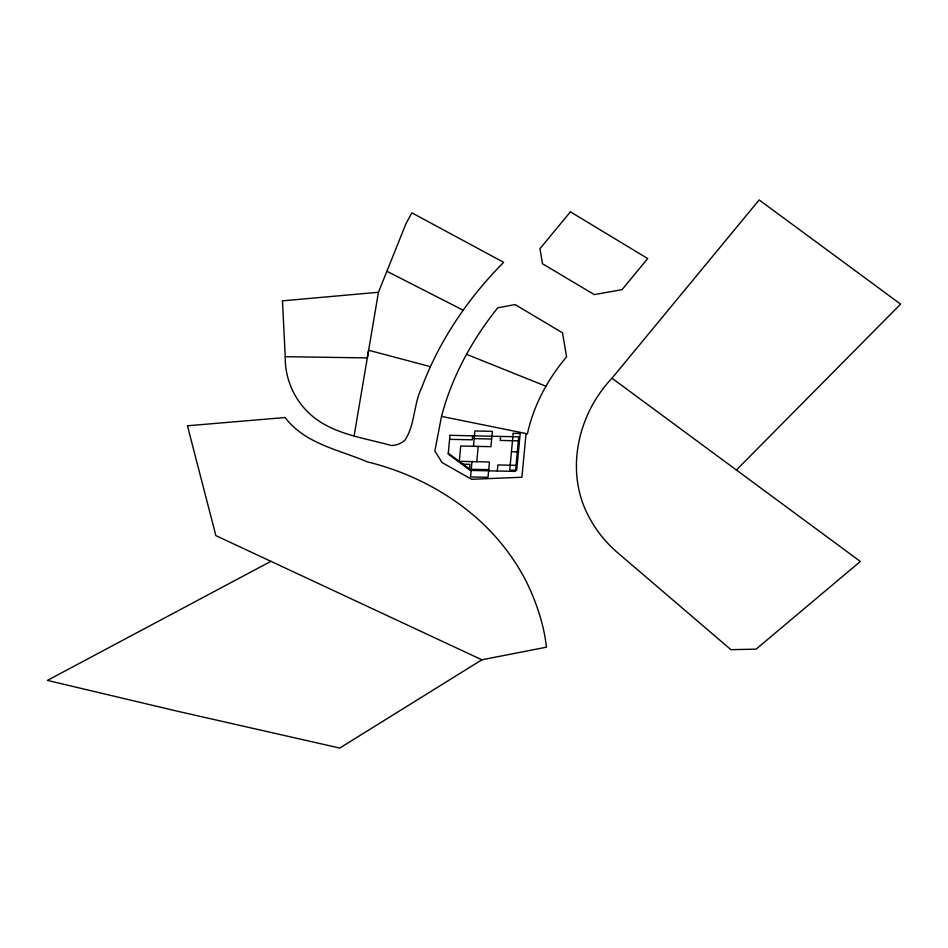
<?xml version="1.0" encoding="UTF-8"?>
<svg xmlns="http://www.w3.org/2000/svg" width="948" height="948" viewBox="0 0 948 948"><rect width="100%" height="100%" fill="white"/><g stroke="black" fill="none" stroke-linecap="round" stroke-linejoin="round"><path stroke-width="1.42" d="M469.497 468.893L469.924 464.342L463.122 464.188M472.637 435.819L472.258 439.825L449.601 439.327M471.986 461.617L470.528 476.939L488.007 477.318L489.464 461.996L459.27 461.332L460.728 446.01L490.922 446.674L492.379 431.352L474.901 430.973L473.443 446.295M476.749 461.723L478.207 446.401M497.321 471.002L497.89 464.947L516.032 465.35M500.603 436.436L500.224 440.441L518.355 440.832M526.057 433.532L521.91 477.259L471.63 479.297L442.088 462.577L434.859 451.023L441.507 416.385C451.923 376.629 472.14 339.763 497.759 307.816L515.096 304.569L562.519 332.831L566.56 356.863C547.873 379.058 533.558 405.306 527.432 433.817L441.507 416.385M354.114 435.772L378.453 292.268L405.945 223.752L411.859 212.85L503.661 262.323C468.359 297.85 439.457 340.32 421.813 387.388C413.529 404.026 415.165 424.799 404.903 440.216C401.158 443.522 396.371 445.43 391.37 445.513C365.418 438.177 336.611 434.848 314.511 417.843C295.8 403.421 284.803 380.278 285.241 356.685L282.468 300.836L378.453 292.268M611.993 378.228C576.787 415.106 564.167 474.249 590.438 519.611A149.156 128.786 -11.6 0 0 617.8 552.85L730.932 649.676L756.113 649.143L860.346 561.465L611.993 378.228L759.158 199.933L900.6 304.13L736.395 470.007M481.845 659.796L215.871 535.632L187.443 425.782L285.135 417.523C305.149 443.937 338.72 449.601 367.255 461.842C408.292 471.855 447.053 491.479 478.61 519.682A270.536 233.575 -11.6 0 1 526.91 582.783C536.639 603.082 543.962 624.744 546.439 647.188L481.845 659.796L339.74 748.067L178.734 711.521L47.4 680.403L270.915 561.323M285.241 356.685L367.314 357.917L368.594 350.262L430.297 366.639M474.166 438.64L491.645 439.019M511.458 451.734L518.449 451.888M471.263 469.284L488.741 469.663M466.534 354.327L545.965 386.239M386.879 271.258L463.205 310.233M448.286 453.215L471.571 470.433M449.98 435.322L448.203 454.08L470.279 470.409L515.463 471.405L518.746 436.827L449.98 435.322M513.2 433.355L509.716 470.125L516.707 470.279L520.191 433.509L513.2 433.355M570.412 211.831L539.945 248.72L542.481 263.722L594.254 294.603L622.03 289.673L647.709 258.567L570.412 211.831"/></g></svg>
